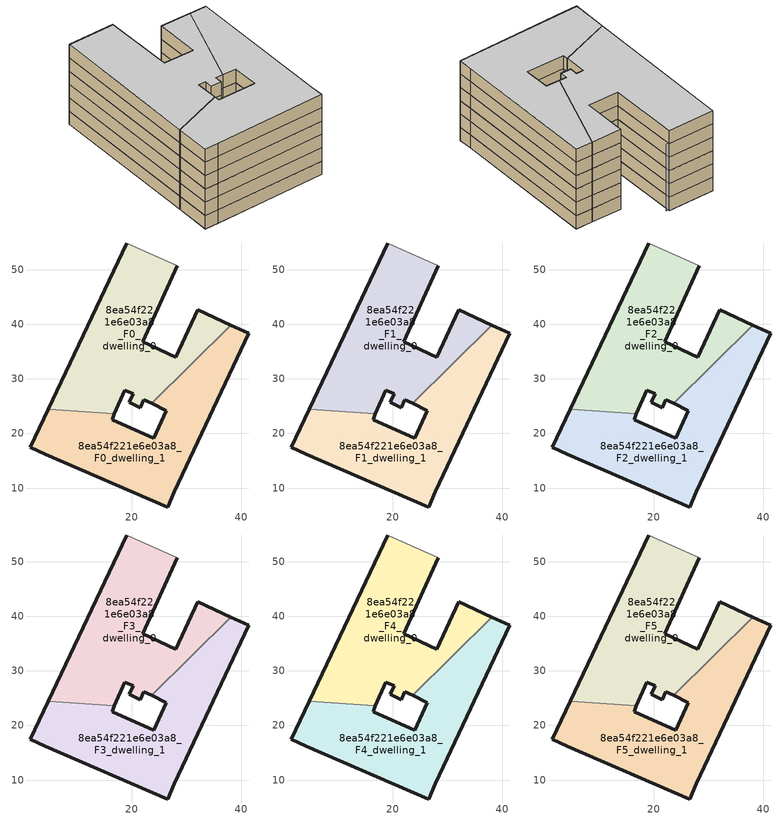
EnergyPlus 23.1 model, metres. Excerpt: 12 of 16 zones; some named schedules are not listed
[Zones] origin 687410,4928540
8ea54f221e6e03a8_F0_dwelling_0
 floor ground (EU_floor_Construction): 28.02,33.95 22.02,36.81 28.35,50.75 19.04,54.9 4.68,24.46 16.81,23.59 18.72,27.93 20.24,27.25 19.49,25.69 21.5,24.72 22.2,26.17 23.59,25.5 38.08,39.88 32.1,42.67 z0
 wall outside (EU_wall_Construction): 23.59,25.5 22.2,26.17 21.5,24.72 19.49,25.69 20.24,27.25 18.72,27.93 16.81,23.59 / 4.68,24.46 19.04,54.9 / 28.35,50.75 22.02,36.81 28.02,33.95 32.1,42.67 38.08,39.88 z0:3
 wall adiabatic (EU_wall_Construction): 19.04,54.9 28.35,50.75 z0:3
 wall to 8ea54f221e6e03a8_F0_dwelling_1 (EU_wall_Construction): 38.08,39.88 23.59,25.49 / 16.81,23.59 4.68,24.46 z0:3
8ea54f221e6e03a8_F0_dwelling_1
 floor ground (EU_floor_Construction): 27.76,9.3 41.41,38.32 38.08,39.88 23.59,25.5 26.29,24.19 24.01,19.11 16.36,22.55 16.81,23.59 4.68,24.46 1.38,17.47 4.15,16.24 26.55,6.53 z0
 wall outside (EU_wall_Construction): 16.81,23.59 16.36,22.55 24.01,19.11 26.29,24.19 23.59,25.5 / 38.08,39.88 41.41,38.32 27.76,9.3 26.55,6.53 4.15,16.24 1.38,17.47 4.68,24.46 z0:3
8ea54f221e6e03a8_F1_dwelling_0
 floor to 8ea54f221e6e03a8_F0_dwelling_0 (EU_floor_Construction): 28.02,33.95 22.02,36.81 28.35,50.75 19.04,54.9 4.68,24.46 16.81,23.59 18.72,27.93 20.24,27.25 19.49,25.69 21.5,24.72 22.2,26.17 23.59,25.5 38.08,39.88 32.1,42.67 z3
 wall outside (EU_wall_Construction): 23.59,25.5 22.2,26.17 21.5,24.72 19.49,25.69 20.24,27.25 18.72,27.93 16.81,23.59 / 4.68,24.46 19.04,54.9 / 28.35,50.75 22.02,36.81 28.02,33.95 32.1,42.67 38.08,39.88 z3:6
 wall adiabatic (EU_wall_Construction): 19.04,54.9 28.35,50.75 z3:6
 wall to 8ea54f221e6e03a8_F1_dwelling_1 (EU_wall_Construction): 38.08,39.88 23.59,25.49 / 16.81,23.59 4.68,24.46 z3:6
8ea54f221e6e03a8_F1_dwelling_1
 floor to 8ea54f221e6e03a8_F0_dwelling_1 (EU_floor_Construction): 27.76,9.3 41.41,38.32 38.08,39.88 23.59,25.5 26.29,24.19 24.01,19.11 16.36,22.55 16.81,23.59 4.68,24.46 1.38,17.47 4.15,16.24 26.55,6.53 z3
 wall outside (EU_wall_Construction): 16.81,23.59 16.36,22.55 24.01,19.11 26.29,24.19 23.59,25.5 / 38.08,39.88 41.41,38.32 27.76,9.3 26.55,6.53 4.15,16.24 1.38,17.47 4.68,24.46 z3:6
8ea54f221e6e03a8_F2_dwelling_0
 floor to 8ea54f221e6e03a8_F1_dwelling_0 (EU_floor_Construction): 28.02,33.95 22.02,36.81 28.35,50.75 19.04,54.9 4.68,24.46 16.81,23.59 18.72,27.93 20.24,27.25 19.49,25.69 21.5,24.72 22.2,26.17 23.59,25.5 38.08,39.88 32.1,42.67 z6
 wall outside (EU_wall_Construction): 23.59,25.5 22.2,26.17 21.5,24.72 19.49,25.69 20.24,27.25 18.72,27.93 16.81,23.59 / 4.68,24.46 19.04,54.9 / 28.35,50.75 22.02,36.81 28.02,33.95 32.1,42.67 38.08,39.88 z6:9
 wall adiabatic (EU_wall_Construction): 19.04,54.9 28.35,50.75 z6:9
 wall to 8ea54f221e6e03a8_F2_dwelling_1 (EU_wall_Construction): 38.08,39.88 23.59,25.49 / 16.81,23.59 4.68,24.46 z6:9
8ea54f221e6e03a8_F2_dwelling_1
 floor to 8ea54f221e6e03a8_F1_dwelling_1 (EU_floor_Construction): 27.76,9.3 41.41,38.32 38.08,39.88 23.59,25.5 26.29,24.19 24.01,19.11 16.36,22.55 16.81,23.59 4.68,24.46 1.38,17.47 4.15,16.24 26.55,6.53 z6
 wall outside (EU_wall_Construction): 16.81,23.59 16.36,22.55 24.01,19.11 26.29,24.19 23.59,25.5 / 38.08,39.88 41.41,38.32 27.76,9.3 26.55,6.53 4.15,16.24 1.38,17.47 4.68,24.46 z6:9
8ea54f221e6e03a8_F3_dwelling_0
 floor to 8ea54f221e6e03a8_F2_dwelling_0 (EU_floor_Construction): 28.02,33.95 22.02,36.81 28.35,50.75 19.04,54.9 4.68,24.46 16.81,23.59 18.72,27.93 20.24,27.25 19.49,25.69 21.5,24.72 22.2,26.17 23.59,25.5 38.08,39.88 32.1,42.67 z9
 wall outside (EU_wall_Construction): 23.59,25.5 22.2,26.17 21.5,24.72 19.49,25.69 20.24,27.25 18.72,27.93 16.81,23.59 / 4.68,24.46 19.04,54.9 / 28.35,50.75 22.02,36.81 28.02,33.95 32.1,42.67 38.08,39.88 z9:12
 wall adiabatic (EU_wall_Construction): 19.04,54.9 28.35,50.75 z9:12
 wall to 8ea54f221e6e03a8_F3_dwelling_1 (EU_wall_Construction): 38.08,39.88 23.59,25.49 / 16.81,23.59 4.68,24.46 z9:12
8ea54f221e6e03a8_F3_dwelling_1
 floor to 8ea54f221e6e03a8_F2_dwelling_1 (EU_floor_Construction): 27.76,9.3 41.41,38.32 38.08,39.88 23.59,25.5 26.29,24.19 24.01,19.11 16.36,22.55 16.81,23.59 4.68,24.46 1.38,17.47 4.15,16.24 26.55,6.53 z9
 wall outside (EU_wall_Construction): 16.81,23.59 16.36,22.55 24.01,19.11 26.29,24.19 23.59,25.5 / 38.08,39.88 41.41,38.32 27.76,9.3 26.55,6.53 4.15,16.24 1.38,17.47 4.68,24.46 z9:12
8ea54f221e6e03a8_F4_dwelling_0
 floor to 8ea54f221e6e03a8_F3_dwelling_0 (EU_floor_Construction): 28.02,33.95 22.02,36.81 28.35,50.75 19.04,54.9 4.68,24.46 16.81,23.59 18.72,27.93 20.24,27.25 19.49,25.69 21.5,24.72 22.2,26.17 23.59,25.5 38.08,39.88 32.1,42.67 z12
 wall outside (EU_wall_Construction): 23.59,25.5 22.2,26.17 21.5,24.72 19.49,25.69 20.24,27.25 18.72,27.93 16.81,23.59 / 4.68,24.46 19.04,54.9 / 28.35,50.75 22.02,36.81 28.02,33.95 32.1,42.67 38.08,39.88 z12:15
 wall adiabatic (EU_wall_Construction): 19.04,54.9 28.35,50.75 z12:15
 wall to 8ea54f221e6e03a8_F4_dwelling_1 (EU_wall_Construction): 38.08,39.88 23.59,25.49 / 16.81,23.59 4.68,24.46 z12:15
8ea54f221e6e03a8_F4_dwelling_1
 floor to 8ea54f221e6e03a8_F3_dwelling_1 (EU_floor_Construction): 27.76,9.3 41.41,38.32 38.08,39.88 23.59,25.5 26.29,24.19 24.01,19.11 16.36,22.55 16.81,23.59 4.68,24.46 1.38,17.47 4.15,16.24 26.55,6.53 z12
 wall outside (EU_wall_Construction): 16.81,23.59 16.36,22.55 24.01,19.11 26.29,24.19 23.59,25.5 / 38.08,39.88 41.41,38.32 27.76,9.3 26.55,6.53 4.15,16.24 1.38,17.47 4.68,24.46 z12:15
8ea54f221e6e03a8_F5_dwelling_0
 floor to 8ea54f221e6e03a8_F4_dwelling_0 (EU_floor_Construction): 28.02,33.95 22.02,36.81 28.35,50.75 19.04,54.9 4.68,24.46 16.81,23.59 18.72,27.93 20.24,27.25 19.49,25.69 21.5,24.72 22.2,26.17 23.59,25.5 38.08,39.88 32.1,42.67 z15
 wall outside (EU_wall_Construction): 23.59,25.5 22.2,26.17 21.5,24.72 19.49,25.69 20.24,27.25 18.72,27.93 16.81,23.59 / 4.68,24.46 19.04,54.9 / 28.35,50.75 22.02,36.81 28.02,33.95 32.1,42.67 38.08,39.88 z15:18
 wall adiabatic (EU_wall_Construction): 19.04,54.9 28.35,50.75 z15:18
 wall to 8ea54f221e6e03a8_F5_dwelling_1 (EU_wall_Construction): 38.08,39.88 23.59,25.49 / 16.81,23.59 4.68,24.46 z15:18
 ceiling to 8ea54f221e6e03a8_F6_dwelling_0 (EU_floor_Construction): 28.35,50.75 22.02,36.81 28.02,33.95 32.1,42.67 38.08,39.88 23.59,25.5 22.2,26.17 21.5,24.72 19.49,25.69 20.24,27.25 18.72,27.93 16.81,23.59 4.68,24.46 19.04,54.9 z18
8ea54f221e6e03a8_F5_dwelling_1
 floor to 8ea54f221e6e03a8_F4_dwelling_1 (EU_floor_Construction): 27.76,9.3 41.41,38.32 38.08,39.88 23.59,25.5 26.29,24.19 24.01,19.11 16.36,22.55 16.81,23.59 4.68,24.46 1.38,17.47 4.15,16.24 26.55,6.53 z15
 wall outside (EU_wall_Construction): 16.81,23.59 16.36,22.55 24.01,19.11 26.29,24.19 23.59,25.5 / 38.08,39.88 41.41,38.32 27.76,9.3 26.55,6.53 4.15,16.24 1.38,17.47 4.68,24.46 z15:18
 ceiling to 8ea54f221e6e03a8_F6_dwelling_1 (EU_floor_Construction): 41.41,38.32 27.76,9.3 26.55,6.53 4.15,16.24 1.38,17.47 4.68,24.46 16.81,23.59 16.36,22.55 24.01,19.11 26.29,24.19 23.59,25.5 38.08,39.88 z18
shading: 28.68,50.35 19.03,54.91 z0:15
[Building]
EU S2 Campaign: North Axis=0; Terrain=City; Solar Distribution=FullExterior
[Site:Location]
Bologna: Latitude=44.5; Longitude=11.25; Time Zone=1; Elevation=37
[SizingPeriod:WeatherFileDays]
AnnualSizingPeriod: Begin Month=1; Begin Day of Month=1; End Month=12; End Day of Month=31; Day of Week for Start Day=Monday; Use Weather File Daylight Saving Period=No; Use Weather File Rain and Snow Indicators=No
[MATERIAL]
EU_InternalMass_Material: Roughness=MediumRough; Thickness=0.1; Conductivity=1; Density=1800; Specific Heat=900; Thermal Absorptance=0.9; Solar Absorptance=0.7; Visible Absorptance=0.7
[MATERIAL:NOMASS] Roughness=MediumRough; Thermal Absorptance=0.9; Solar Absorptance=0.7; Visible Absorptance=0.7
Name | Thermal Resistance
EU_wall_NoMass | 0.905828
EU_floor_NoMass | 0.67114
[CONSTRUCTION]
EU_wall_Construction: EU_wall_NoMass
EU_floor_Construction: EU_floor_NoMass
EU_InternalMass_Construction: EU_InternalMass_Material
[ZONE] Type=1; Multiplier=1; Ceiling Height=autocalculate; Floor Area=autocalculate; Part of Total Floor Area=Yes
Name | Volume
8ea54f221e6e03a8_F0_dwelling_0 | 1377.84
8ea54f221e6e03a8_F1_dwelling_0; 8ea54f221e6e03a8_F2_dwelling_0; 8ea54f221e6e03a8_F3_dwelling_0; 8ea54f221e6e03a8_F4_dwelling_0; 8ea54f221e6e03a8_F5_dwelling_0 | 1377.83
8ea54f221e6e03a8_F0_dwelling_1; 8ea54f221e6e03a8_F1_dwelling_1; 8ea54f221e6e03a8_F2_dwelling_1; 8ea54f221e6e03a8_F3_dwelling_1; 8ea54f221e6e03a8_F4_dwelling_1; 8ea54f221e6e03a8_F5_dwelling_1 | 1377.89
[INTERNALMASS] Construction=EU_InternalMass_Construction
Name | Zone or ZoneList | Surface Area
8ea54f221e6e03a8_F0_dwelling_0_EU_InternalMass | 8ea54f221e6e03a8_F0_dwelling_0 | 459.278
8ea54f221e6e03a8_F0_dwelling_1_EU_InternalMass | 8ea54f221e6e03a8_F0_dwelling_1 | 459.296
8ea54f221e6e03a8_F1_dwelling_0_EU_InternalMass | 8ea54f221e6e03a8_F1_dwelling_0 | 459.278
8ea54f221e6e03a8_F1_dwelling_1_EU_InternalMass | 8ea54f221e6e03a8_F1_dwelling_1 | 459.296
8ea54f221e6e03a8_F2_dwelling_0_EU_InternalMass | 8ea54f221e6e03a8_F2_dwelling_0 | 459.278
8ea54f221e6e03a8_F2_dwelling_1_EU_InternalMass | 8ea54f221e6e03a8_F2_dwelling_1 | 459.296
8ea54f221e6e03a8_F3_dwelling_0_EU_InternalMass | 8ea54f221e6e03a8_F3_dwelling_0 | 459.278
8ea54f221e6e03a8_F3_dwelling_1_EU_InternalMass | 8ea54f221e6e03a8_F3_dwelling_1 | 459.296
8ea54f221e6e03a8_F4_dwelling_0_EU_InternalMass | 8ea54f221e6e03a8_F4_dwelling_0 | 459.278
8ea54f221e6e03a8_F4_dwelling_1_EU_InternalMass | 8ea54f221e6e03a8_F4_dwelling_1 | 459.296
8ea54f221e6e03a8_F5_dwelling_0_EU_InternalMass | 8ea54f221e6e03a8_F5_dwelling_0 | 459.278
8ea54f221e6e03a8_F5_dwelling_1_EU_InternalMass | 8ea54f221e6e03a8_F5_dwelling_1 | 459.296
[OTHEREQUIPMENT] Fuel Type=Electricity; Design Level Calculation Method=Watts/Area; Power per Zone Floor Area=1; Fraction Latent=0; Fraction Radiant=0; Fraction Lost=0; Carbon Dioxide Generation Rate=0; EndUse Subcategory=EU_Step8_InternalGains
Name | Zone or ZoneList or Space or SpaceList | Schedule
EU_Step8_InternalGain_8ea54f221e6e03a8_F0_dwelling_0_f000 | 8ea54f221e6e03a8_F0_dwelling_0 | EU_Step8_GainSchedule_8ea54f221e6e03a8_F0_dwelling_0_f000
EU_Step8_InternalGain_8ea54f221e6e03a8_F0_dwelling_1_f000 | 8ea54f221e6e03a8_F0_dwelling_1 | EU_Step8_GainSchedule_8ea54f221e6e03a8_F0_dwelling_1_f000
EU_Step8_InternalGain_8ea54f221e6e03a8_F1_dwelling_0_f000 | 8ea54f221e6e03a8_F1_dwelling_0 | EU_Step8_GainSchedule_8ea54f221e6e03a8_F1_dwelling_0_f000
EU_Step8_InternalGain_8ea54f221e6e03a8_F1_dwelling_1_f000 | 8ea54f221e6e03a8_F1_dwelling_1 | EU_Step8_GainSchedule_8ea54f221e6e03a8_F1_dwelling_1_f000
EU_Step8_InternalGain_8ea54f221e6e03a8_F2_dwelling_0_f000 | 8ea54f221e6e03a8_F2_dwelling_0 | EU_Step8_GainSchedule_8ea54f221e6e03a8_F2_dwelling_0_f000
EU_Step8_InternalGain_8ea54f221e6e03a8_F2_dwelling_1_f000 | 8ea54f221e6e03a8_F2_dwelling_1 | EU_Step8_GainSchedule_8ea54f221e6e03a8_F2_dwelling_1_f000
EU_Step8_InternalGain_8ea54f221e6e03a8_F3_dwelling_0_f000 | 8ea54f221e6e03a8_F3_dwelling_0 | EU_Step8_GainSchedule_8ea54f221e6e03a8_F3_dwelling_0_f000
EU_Step8_InternalGain_8ea54f221e6e03a8_F3_dwelling_1_f000 | 8ea54f221e6e03a8_F3_dwelling_1 | EU_Step8_GainSchedule_8ea54f221e6e03a8_F3_dwelling_1_f000
EU_Step8_InternalGain_8ea54f221e6e03a8_F4_dwelling_0_f000 | 8ea54f221e6e03a8_F4_dwelling_0 | EU_Step8_GainSchedule_8ea54f221e6e03a8_F4_dwelling_0_f000
EU_Step8_InternalGain_8ea54f221e6e03a8_F4_dwelling_1_f000 | 8ea54f221e6e03a8_F4_dwelling_1 | EU_Step8_GainSchedule_8ea54f221e6e03a8_F4_dwelling_1_f000
EU_Step8_InternalGain_8ea54f221e6e03a8_F5_dwelling_0_f000 | 8ea54f221e6e03a8_F5_dwelling_0 | EU_Step8_GainSchedule_8ea54f221e6e03a8_F5_dwelling_0_f000
EU_Step8_InternalGain_8ea54f221e6e03a8_F5_dwelling_1_f000 | 8ea54f221e6e03a8_F5_dwelling_1 | EU_Step8_GainSchedule_8ea54f221e6e03a8_F5_dwelling_1_f000
[ZONEVENTILATION:DESIGNFLOWRATE] Schedule=EU_AlwaysOn; Design Flow Rate Calculation Method=AirChanges/Hour; Air Changes per Hour=0.73129; Ventilation Type=Natural; Fan Pressure Rise=0; Fan Total Efficiency=1; Constant Term Coefficient=1; Temperature Term Coefficient=0; Velocity Term Coefficient=0; Velocity Squared Term Coefficient=0; Minimum Indoor Temperature=-100; Maximum Indoor Temperature=100; Delta Temperature=-100; Minimum Outdoor Temperature=-100; Maximum Outdoor Temperature=100; Maximum Wind Speed=40
Name | Zone or ZoneList or Space or SpaceList
EU_ConstantAir_8ea54f221e6e03a8_F0_dwelling_0 | 8ea54f221e6e03a8_F0_dwelling_0
EU_ConstantAir_8ea54f221e6e03a8_F0_dwelling_1 | 8ea54f221e6e03a8_F0_dwelling_1
EU_ConstantAir_8ea54f221e6e03a8_F1_dwelling_0 | 8ea54f221e6e03a8_F1_dwelling_0
EU_ConstantAir_8ea54f221e6e03a8_F1_dwelling_1 | 8ea54f221e6e03a8_F1_dwelling_1
EU_ConstantAir_8ea54f221e6e03a8_F2_dwelling_0 | 8ea54f221e6e03a8_F2_dwelling_0
EU_ConstantAir_8ea54f221e6e03a8_F2_dwelling_1 | 8ea54f221e6e03a8_F2_dwelling_1
EU_ConstantAir_8ea54f221e6e03a8_F3_dwelling_0 | 8ea54f221e6e03a8_F3_dwelling_0
EU_ConstantAir_8ea54f221e6e03a8_F3_dwelling_1 | 8ea54f221e6e03a8_F3_dwelling_1
EU_ConstantAir_8ea54f221e6e03a8_F4_dwelling_0 | 8ea54f221e6e03a8_F4_dwelling_0
EU_ConstantAir_8ea54f221e6e03a8_F4_dwelling_1 | 8ea54f221e6e03a8_F4_dwelling_1
EU_ConstantAir_8ea54f221e6e03a8_F5_dwelling_0 | 8ea54f221e6e03a8_F5_dwelling_0
EU_ConstantAir_8ea54f221e6e03a8_F5_dwelling_1 | 8ea54f221e6e03a8_F5_dwelling_1
[HVACTEMPLATE:THERMOSTAT] Constant Heating Setpoint=20; Constant Cooling Setpoint=50
EU_HeatOnly_8ea54f221e6e03a8_F0_dwelling_0; EU_HeatOnly_8ea54f221e6e03a8_F0_dwelling_1; EU_HeatOnly_8ea54f221e6e03a8_F1_dwelling_0; EU_HeatOnly_8ea54f221e6e03a8_F1_dwelling_1; EU_HeatOnly_8ea54f221e6e03a8_F2_dwelling_0; EU_HeatOnly_8ea54f221e6e03a8_F2_dwelling_1; EU_HeatOnly_8ea54f221e6e03a8_F3_dwelling_0; EU_HeatOnly_8ea54f221e6e03a8_F3_dwelling_1; EU_HeatOnly_8ea54f221e6e03a8_F4_dwelling_0; EU_HeatOnly_8ea54f221e6e03a8_F4_dwelling_1; EU_HeatOnly_8ea54f221e6e03a8_F5_dwelling_0; EU_HeatOnly_8ea54f221e6e03a8_F5_dwelling_1; EU_HeatOnly_8ea54f221e6e03a8_F6_dwelling_0; EU_HeatOnly_8ea54f221e6e03a8_F6_dwelling_1; EU_HeatOnly_8ea54f221e6e03a8_F7_dwelling_0; EU_HeatOnly_8ea54f221e6e03a8_F7_dwelling_1
[HVACTEMPLATE:ZONE:IDEALLOADSAIRSYSTEM] System Availability Schedule=EU_AlwaysOn; Maximum Heating Supply Air Temperature=50; Minimum Cooling Supply Air Temperature=13; Maximum Heating Supply Air Humidity Ratio=0.0156; Minimum Cooling Supply Air Humidity Ratio=0.0077; Heating Limit=NoLimit; Cooling Limit=NoLimit; Heating Availability Schedule=EU_AlwaysOn; Cooling Availability Schedule=EU_CoolingOff; Dehumidification Control Type=ConstantSensibleHeatRatio; Cooling Sensible Heat Ratio=0.7; Dehumidification Setpoint=60; Humidification Control Type=None; Humidification Setpoint=30; Outdoor Air Method=None; Outdoor Air Flow Rate per Person=0.00944; Outdoor Air Flow Rate per Zone Floor Area=0; Outdoor Air Flow Rate per Zone=0; Demand Controlled Ventilation Type=None; Outdoor Air Economizer Type=NoEconomizer; Heat Recovery Type=None; Sensible Heat Recovery Effectiveness=0.7; Latent Heat Recovery Effectiveness=0.65
Name | Template Thermostat
8ea54f221e6e03a8_F0_dwelling_0 | EU_HeatOnly_8ea54f221e6e03a8_F0_dwelling_0
8ea54f221e6e03a8_F0_dwelling_1 | EU_HeatOnly_8ea54f221e6e03a8_F0_dwelling_1
8ea54f221e6e03a8_F1_dwelling_0 | EU_HeatOnly_8ea54f221e6e03a8_F1_dwelling_0
8ea54f221e6e03a8_F1_dwelling_1 | EU_HeatOnly_8ea54f221e6e03a8_F1_dwelling_1
8ea54f221e6e03a8_F2_dwelling_0 | EU_HeatOnly_8ea54f221e6e03a8_F2_dwelling_0
8ea54f221e6e03a8_F2_dwelling_1 | EU_HeatOnly_8ea54f221e6e03a8_F2_dwelling_1
8ea54f221e6e03a8_F3_dwelling_0 | EU_HeatOnly_8ea54f221e6e03a8_F3_dwelling_0
8ea54f221e6e03a8_F3_dwelling_1 | EU_HeatOnly_8ea54f221e6e03a8_F3_dwelling_1
8ea54f221e6e03a8_F4_dwelling_0 | EU_HeatOnly_8ea54f221e6e03a8_F4_dwelling_0
8ea54f221e6e03a8_F4_dwelling_1 | EU_HeatOnly_8ea54f221e6e03a8_F4_dwelling_1
8ea54f221e6e03a8_F5_dwelling_0 | EU_HeatOnly_8ea54f221e6e03a8_F5_dwelling_0
8ea54f221e6e03a8_F5_dwelling_1 | EU_HeatOnly_8ea54f221e6e03a8_F5_dwelling_1
[SIZING:ZONE] Zone Cooling Design Supply Air Temperature Input Method=SupplyAirTemperature; Zone Cooling Design Supply Air Temperature=13; Zone Heating Design Supply Air Temperature Input Method=SupplyAirTemperature; Zone Heating Design Supply Air Temperature=50; Zone Cooling Design Supply Air Humidity Ratio=0.008; Zone Heating Design Supply Air Humidity Ratio=0.008; Cooling Design Air Flow Method=DesignDay; Cooling Design Air Flow Rate=0; Cooling Minimum Air Flow per Zone Floor Area=0.000762; Cooling Minimum Air Flow=0; Cooling Minimum Air Flow Fraction=0.2; Heating Design Air Flow Method=DesignDay; Heating Design Air Flow Rate=0; Heating Maximum Air Flow per Zone Floor Area=0.002032; Heating Maximum Air Flow=0.141576; Heating Maximum Air Flow Fraction=0.3; Account for Dedicated Outdoor Air System=No; Dedicated Outdoor Air System Control Strategy=NeutralSupplyAir; Dedicated Outdoor Air Low Setpoint Temperature for Design=autosize; Dedicated Outdoor Air High Setpoint Temperature for Design=autosize; Zone Load Sizing Method=Sensible Load Only No Latent Load; Zone Latent Cooling Design Supply Air Humidity Ratio Input Method=HumidityRatioDifference; Zone Cooling Design Supply Air Humidity Ratio Difference=0.005; Zone Latent Heating Design Supply Air Humidity Ratio Input Method=HumidityRatioDifference; Zone Humidification Design Supply Air Humidity Ratio Difference=0.005
8ea54f221e6e03a8_F0_dwelling_0; 8ea54f221e6e03a8_F0_dwelling_1; 8ea54f221e6e03a8_F1_dwelling_0; 8ea54f221e6e03a8_F1_dwelling_1; 8ea54f221e6e03a8_F2_dwelling_0; 8ea54f221e6e03a8_F2_dwelling_1; 8ea54f221e6e03a8_F3_dwelling_0; 8ea54f221e6e03a8_F3_dwelling_1; 8ea54f221e6e03a8_F4_dwelling_0; 8ea54f221e6e03a8_F4_dwelling_1; 8ea54f221e6e03a8_F5_dwelling_0; 8ea54f221e6e03a8_F5_dwelling_1
[SCHEDULE:FILE] Column Number=1; Rows to Skip at Top=0; Number of Hours of Data=8760; Column Separator=Comma; Interpolate to Timestep=No; Minutes per Item=60; Adjust Schedule for Daylight Savings=Yes
Name | File
EU_Step8_GainSchedule_8ea54f221e6e03a8_F0_dwelling_0_f000 | ../../schedules/8ea54f221e6e03a8/8ea54f221e6e03a8_F0_dwelling_0_f000_gain.csv
EU_Step8_GainSchedule_8ea54f221e6e03a8_F0_dwelling_1_f000 | ../../schedules/8ea54f221e6e03a8/8ea54f221e6e03a8_F0_dwelling_1_f000_gain.csv
EU_Step8_GainSchedule_8ea54f221e6e03a8_F1_dwelling_0_f000 | ../../schedules/8ea54f221e6e03a8/8ea54f221e6e03a8_F1_dwelling_0_f000_gain.csv
EU_Step8_GainSchedule_8ea54f221e6e03a8_F1_dwelling_1_f000 | ../../schedules/8ea54f221e6e03a8/8ea54f221e6e03a8_F1_dwelling_1_f000_gain.csv
EU_Step8_GainSchedule_8ea54f221e6e03a8_F2_dwelling_0_f000 | ../../schedules/8ea54f221e6e03a8/8ea54f221e6e03a8_F2_dwelling_0_f000_gain.csv
EU_Step8_GainSchedule_8ea54f221e6e03a8_F2_dwelling_1_f000 | ../../schedules/8ea54f221e6e03a8/8ea54f221e6e03a8_F2_dwelling_1_f000_gain.csv
EU_Step8_GainSchedule_8ea54f221e6e03a8_F3_dwelling_0_f000 | ../../schedules/8ea54f221e6e03a8/8ea54f221e6e03a8_F3_dwelling_0_f000_gain.csv
EU_Step8_GainSchedule_8ea54f221e6e03a8_F3_dwelling_1_f000 | ../../schedules/8ea54f221e6e03a8/8ea54f221e6e03a8_F3_dwelling_1_f000_gain.csv
